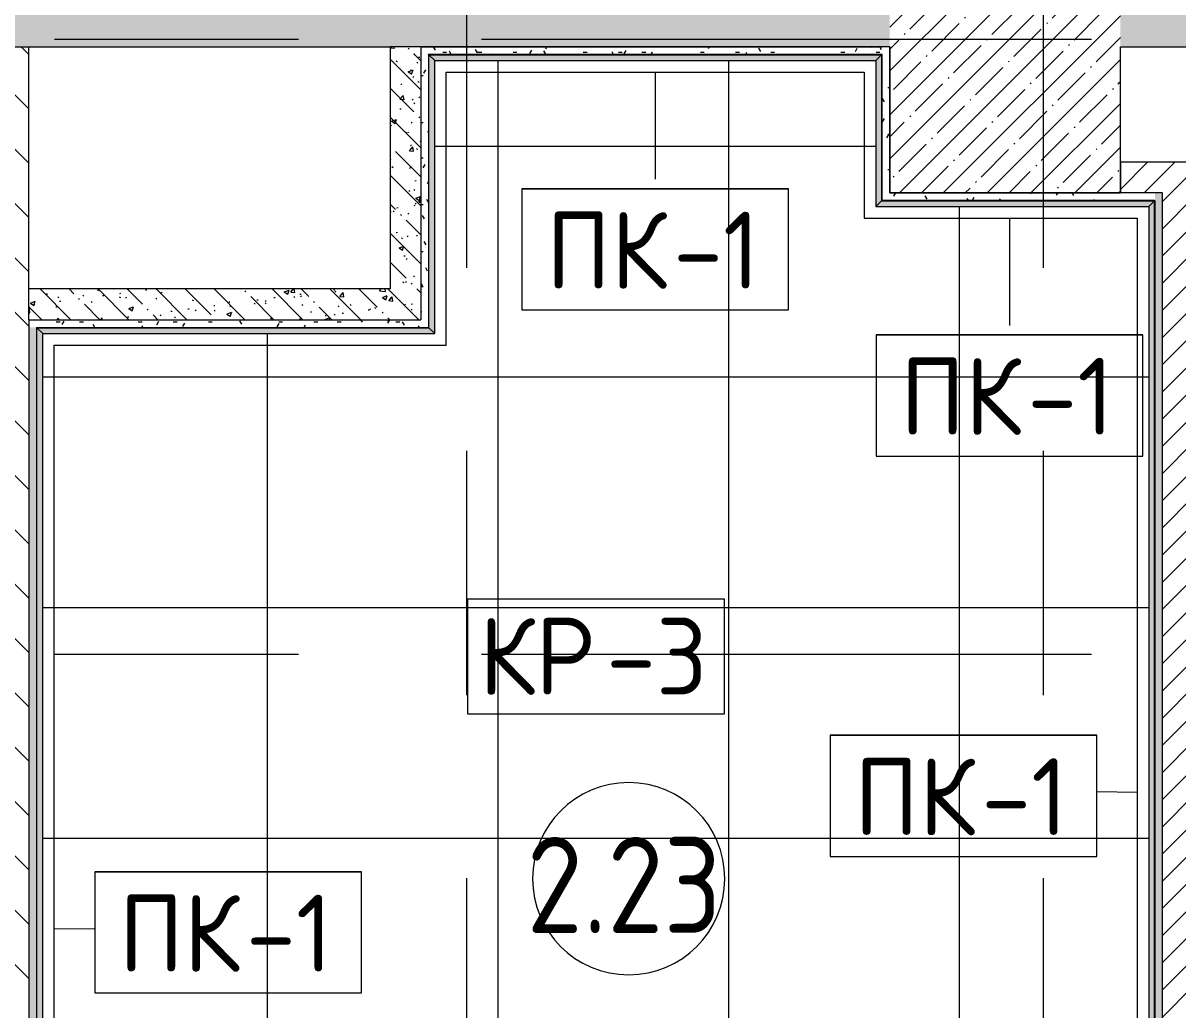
# Model space of a CAD drawing. Header units: millimetres. Extents: x -3238 to 193830, y -8553 to 29000.
# Drawn here: x 15855 to 18860, y 12475 to 15042 of the extents above; entities that cross this region are included whole.
import ezdxf

# ---------------------------------------------------------------- set-up
doc = ezdxf.new("R2010")
doc.units = ezdxf.units.MM
doc.linetypes.add('Осевая', pattern=[3175, 635, -476.25, 1587.5, -476.25])
for name, color, linetype, lineweight in [('A-AREA-IDEN', 7, 'Continuous', 9), ('A-FLOR-IDEN', 7, 'Continuous', 9), ('A-FLOR-PATT', 7, 'Continuous', 9), ('A-GENM-IDEN', 7, 'Continuous', 9), ('A-WALL', 7, 'Continuous', 9), ('I-WALL', 7, 'Continuous', 9), ('S-COLS', 7, 'Continuous', 9), ('Оси-2', 7, 'Осевая', 9)]:
    doc.layers.add(name, color=color, linetype=linetype, lineweight=lineweight)
for name, color, linetype, lineweight, true_color in [('A-GENM-3', 7, 'Continuous', 9, 0x8000ff), ('A-WALL-1', 9, 'Continuous', 9, 0x808080), ('A-WALL-FNSH-1', 9, 'Continuous', 9, 0x808080), ('I-WALL-1', 7, 'Continuous', 9, 0x787878), ('I-WALL-2', 9, 'Continuous', 9, 0x808080), ('S-COLS-1', 9, 'Continuous', 9, 0x808080)]:
    doc.layers.add(name, color=color, linetype=linetype, lineweight=lineweight, true_color=true_color)
doc.styles.add('GOST Common', font='GOST_Common.ttf', dxfattribs={"width": 0.9, "height": 250})
doc.styles.add('GOST Common_1', font='GOST_Common.ttf', dxfattribs={"height": 200})
pattern_1 = [(45, (0, 0), (-35.35534, 35.35534), [])]
pattern_2 = [(135, (0, 0), (-75.43415, -75.43415), [106.68, -17.78, 3.556, -17.78]), (135, (0, 75.39), (-75.43415, -75.43415), []), (50, (0, 0), (127.5292, -11.1576), [13.335, -146.685]), (355, (0, 0), (-24.6697, 133.74), [10.668, -117.348]), (100.451, (10.63, -0.93), (102.8597, 122.5818), [11.333, -124.663]), (46.184, (0, 35.56), (189.7552, -29.4304), [20.002, -220.027]), (96.636, (15.81, 33.1), (166.1822, 173.1996), [17, -186.995]), (351.184, (0, 35.56), (166.184, 173.1976), [16.002, -176.022]), (21, (17.78, 26.67), (106.13027, -71.58603), [13.335, -146.685]), (326, (17.78, 26.67), (43.2619, 128.93175), [10.668, -117.348]), (71.451, (26.62, 20.7), (149.392, 57.34505), [11.333, -124.663]), (37.5, (0, 0), (2.16223, 59.18836), [3.353, -112.573, 3.353, -115.773, -117.792]), (37.5, (0, 0), (2.16223, 59.18836), [-235.052, 3.353, -114.44]), (7.5, (0, 0), (46.77386, 70.12615), [3.353, -64.567, 3.353, -109.906, -44.894]), (7.5, (0, 0), (46.77386, 70.12615), [-181.178, 3.353, -41.542]), (327.5, (-39.65, 0), (94.91367, -4.01009), [3.353, -41.097, 3.353, -135.331, -184.023]), (327.5, (-39.65, 0), (94.91367, -4.01009), [-183.134, 3.353, -180.67]), (317.5, (-57.43, 0), (103.69057, 17.79882), [3.353, -54.432, 3.353, -88.748, -130.683]), (317.5, (-57.43, 0), (103.69057, 17.79882), [-149.885, 3.353, -127.33])]
pattern_3 = [(45, (0, 0), (-57.02463, 57.02463), []), (45, (57.025, 0), (-57.02463, 57.02463), [100.806, -20.161, 3.353, -16.808])]
pattern_4 = [(0, (0, 0), (121.92, 30.48), [10.058, -81.382, 10.058, -81.382, -487.68]), (0, (0, 0), (121.92, 30.48), [-182.88, 10.058, -172.822, 10.058, -81.382, -213.36]), (0, (0, 0), (121.92, 30.48), [-457.2, 10.058, -50.902, 10.058, -142.342]), (120, (45.72, 15.24), (-87.356454, 90.345817), [10.058, -81.382, 10.058, -81.382, -487.68]), (120, (45.72, 15.24), (-87.356454, 90.345817), [-182.88, 10.058, -172.822, 10.058, -81.382, -213.36]), (120, (45.72, 15.24), (-87.356454, 90.345817), [-457.2, 10.058, -50.902, 10.058, -142.342]), (240, (60.96, 76.2), (-34.563546, -120.825817), [10.058, -81.382, 10.058, -81.382, -487.68]), (240, (60.96, 76.2), (-34.563546, -120.825817), [-182.88, 10.058, -172.822, 10.058, -81.382, -213.36]), (240, (60.96, 76.2), (-34.563546, -120.825817), [-457.2, 10.058, -50.902, 10.058, -142.342])]

# ---------------------------------------------------------------- blocks, each defined once
blk = doc.blocks.new('Плинтус - Плинтус керамогранит светло-серый-29857653-План устройства полов 2 этажа в осях 1-12')
at = {"layer": 'A-GENM-3'}
blk.add_hatch(color=256, dxfattribs=at).paths.add_polyline_path([(3078, 0), (0, 0), (15, -15), (3063, -15)])
for p, q in [((0, 0), (3078, 0)), ((0, 0), (15, -15)), ((15, -15), (3063, -15)), ((3063, -15), (3078, 0)), ((45, -45), (3033, -45))]:
    blk.add_line(p, q, dxfattribs=at)
blk = doc.blocks.new('Плинтус - Плинтус керамогранит светло-серый-29857656-План устройства полов 2 этажа в осях 1-12')
at = {"layer": 'A-GENM-3'}
h = blk.add_hatch(color=256, dxfattribs=at)
h.paths.add_polyline_path([(0, 0), (15, -15), (264.8, -15), (264.8, 0), (53.4, 0)])
h.paths.add_polyline_path([(344, -15), (3113, -15), (3128, 0), (400, 0)])
for p, q in [((0, 0), (264.8, 0)), ((0, 0), (15, -15)), ((15, -15), (264.8, -15)), ((344, -15), (600, -15)), ((400, 0), (600, 0)), ((600, 0), (3128, 0)), ((600, -15), (3113, -15)), ((3113, -15), (3128, 0)), ((45, -45), (600, -45)), ((600, -45), (3083, -45))]:
    blk.add_line(p, q, dxfattribs=at)
blk = doc.blocks.new('Плинтус - Плинтус керамогранит светло-серый-29857657-План устройства полов 2 этажа в осях 1-12')
at = {"layer": 'A-GENM-3'}
blk.add_hatch(color=256, dxfattribs=at).paths.add_polyline_path([(1035, -15), (1020, 0), (0, 0), (15, -15), (278, -15)])
for p, q in [((0, 0), (1020, 0)), ((0, 0), (15, -15)), ((15, -15), (1035, -15)), ((1035, -15), (1020, 0)), ((45, -45), (1065, -45))]:
    blk.add_line(p, q, dxfattribs=at)
blk = doc.blocks.new('Плинтус - Плинтус керамогранит светло-серый-29857658-План устройства полов 2 этажа в осях 1-12')
at = {"layer": 'A-GENM-3'}
blk.add_hatch(color=256, dxfattribs=at).paths.add_polyline_path([(-15, -15), (695, -15), (710, 0), (0, 0)])
for p, q in [((0, 0), (-15, -15)), ((-15, -15), (695, -15)), ((0, 0), (710, 0)), ((695, -15), (710, 0)), ((-45, -45), (665, -45))]:
    blk.add_line(p, q, dxfattribs=at)
blk = doc.blocks.new('Плинтус - Плинтус керамогранит светло-серый-29857659-План устройства полов 2 этажа в осях 1-12')
at = {"layer": 'A-GENM-3'}
blk.add_hatch(color=256, dxfattribs=at).paths.add_polyline_path([(592.1, -15), (1163, -15), (1178, 0), (0, 0), (15, -15)])
for p, q in [((0, 0), (1178, 0)), ((0, 0), (15, -15)), ((15, -15), (1163, -15)), ((1163, -15), (1178, 0)), ((45, -45), (1133, -45))]:
    blk.add_line(p, q, dxfattribs=at)
blk = doc.blocks.new('Плинтус - Плинтус керамогранит светло-серый-29857198-План устройства полов 2 этажа в осях 1-12')
at = {"layer": 'A-GENM-3'}
blk.add_hatch(color=256, dxfattribs=at).paths.add_polyline_path([(395, -15), (380, 0), (0, 0), (15, -15), (122.1, -15)])
for p, q in [((0, 0), (380, 0)), ((0, 0), (15, -15)), ((15, -15), (395, -15)), ((395, -15), (380, 0)), ((45, -45), (425, -45))]:
    blk.add_line(p, q, dxfattribs=at)
blk = doc.blocks.new('Марка_Помещения - Номер-25198446-План устройства полов 2 этажа в осях 1-12')
at = {"layer": 'A-AREA-IDEN'}
for start, end in [(360, 180), (180, 360)]:
    blk.add_arc((0, 0), 2.5, start, end, dxfattribs=at)
blk = doc.blocks.new('М_перекрытий_ЭП - Типоразмер-25383776-План устройства полов 2 этажа в осях 1-12')
at = {"layer": 'A-FLOR-IDEN'}
for p, q in [((3.352, 1.578), (-3.336, 1.578)), ((-3.336, 1.578), (-3.336, -1.406)), ((3.352, -1.406), (3.352, 1.578)), ((-3.336, -1.406), (3.352, -1.406))]:
    blk.add_line(p, q, dxfattribs=at)
blk = doc.blocks.new('Mark Reiling - Mark Reiling-26174330-План устройства полов 2 этажа в осях 1-12')
at = {"layer": 'A-GENM-IDEN'}
for p, q in [((-3.47, 1.49), (-3.47, -1.663)), ((-3.47, 1.49), (3.47, 1.49)), ((3.47, 1.49), (-3.47, 1.49)), ((-3.47, 1.49), (-3.47, -1.663)), ((3.47, -1.663), (3.47, 1.49)), ((3.47, -1.663), (3.47, 1.49)), ((-3.47, -1.663), (3.47, -1.663)), ((-3.47, -1.663), (3.47, -1.663))]:
    blk.add_line(p, q, dxfattribs=at)

msp = doc.modelspace()

# ---------------------------------------------------------------- hatches: boundary and pattern name
at = {"layer": 'A-FLOR-PATT'}
h = msp.add_hatch(dxfattribs=at)
h.set_pattern_fill('FP_102', color=256, style=0, pattern_type=2)
h.set_pattern_definition([(270, (17091, 12921), (600, 4e-14), []), (0, (17091, 12921), (0, 600), [])])
h.paths.add_polyline_path([(16895, 10911), (16910, 10911), (16910, 11100), (16945, 11100), (16945, 11108), (16985, 11108), (16985, 11120), (16990, 11121), (16990, 11500), (18800, 11501), (18799, 14580), (18090.3, 14580), (18089.3, 14960), (16910, 14959), (16910, 14250), (15890, 14249), (15891, 14249), (16911, 14250), (16911, 14959), (18089, 14959), (18089, 14579), (18799, 14579), (18799, 11501), (16989, 11500), (16989, 11121), (16889, 11121), (16889, 11136), (16974, 11136), (16974, 11516), (18784, 11516), (18784, 14564), (18074, 14564), (18074, 14944), (16926, 14944), (16926, 14234), (15906, 14234), (15906, 11465), (15927.2, 11385.8), (15906, 11385.8), (15906, 11136), (15960, 11136), (15959.4, 11121), (15891, 11121), (15890, 11120), (15885, 11120), (15885, 11108), (15925, 11108), (15925, 11100), (15960, 11100), (15960, 10911), (16857.7, 10911)])
h.paths.add_polyline_path([(16155.8, 11084.8), (16155.8, 11157.2), (16291, 11121), (16169, 11088.3)])
at = {"layer": 'I-WALL'}
h = msp.add_hatch(dxfattribs=at)
h.set_pattern_fill('FP_17', color=256, style=0, pattern_type=2)
h.set_pattern_definition(pattern_3)
h.paths.add_polyline_path([(30790, 14980), (30790, 15200), (30610, 15200), (30610, 14980)])
h.paths.add_polyline_path([(30010, 14980), (30010, 15200), (26410, 15200), (26410, 14980), (28175.6, 14980)])
h.paths.add_polyline_path([(25810, 14980), (25810, 15200), (22510, 15200), (22510, 14980), (22839.4, 14980)])
h.paths.add_polyline_path([(21910, 14980), (21910, 15200), (18710.3, 15200), (18710.3, 14980), (20210, 14980)])
h.paths.add_polyline_path([(17503.1, 14980), (18110.3, 14980), (18110.3, 15200), (14320, 15200), (14320, 14980), (16890, 14980)])
h = msp.add_hatch(dxfattribs=at)
h.set_pattern_fill('FP_13', color=256, style=0, pattern_type=2)
h.set_pattern_definition([(135, (0, 0), (-70.7107, -70.7107), [])])
h.paths.add_polyline_path([(15670, 11100), (15855, 11100), (15855, 11108), (15870, 11108), (15870, 11385.8), (15854.8, 11385.8), (15870, 11442.6), (15870, 14980), (15670, 14980), (15670, 11120)])
h = msp.add_hatch(dxfattribs=at)
h.set_pattern_fill('FP_41', color=256, style=0, pattern_type=2)
h.set_pattern_definition(pattern_1)
h.paths.add_polyline_path([(18900, 14600), (18900, 14680), (18710.3, 14680), (18710.3, 14600), (18837.1, 14600)])
h = msp.add_hatch(dxfattribs=at)
h.set_pattern_fill('FP_41', color=256, style=0, pattern_type=2)
h.set_pattern_definition(pattern_1)
h.paths.add_polyline_path([(18900, 11100), (18900, 14600), (18820, 14600), (18820, 11100), (18837.1, 11100)])
at = {"layer": 'I-WALL-1'}
h = msp.add_hatch(dxfattribs=at)
h.set_pattern_fill('FP_42', color=256, style=0, pattern_type=2)
h.set_pattern_definition(pattern_2)
h.paths.add_polyline_path([(16810, 14350), (16890, 14350), (16890, 14980), (16810, 14980), (16810, 14836.9)])
h = msp.add_hatch(dxfattribs=at)
h.set_pattern_fill('FP_42', color=256, style=0, pattern_type=2)
h.set_pattern_definition(pattern_2)
h.paths.add_polyline_path([(16890, 14270), (16890, 14350), (15870, 14350), (15870, 14270), (16169, 14270)])
at = {"layer": 'I-WALL-2'}
h = msp.add_hatch(dxfattribs=at)
h.set_pattern_fill('FP_99', color=256, style=0, pattern_type=2)
h.set_pattern_definition(pattern_4)
h.paths.add_polyline_path([(18089.3, 14960), (18090.3, 14960), (18090.3, 14980), (16890, 14980), (16890, 14960), (17503.1, 14960)])
h = msp.add_hatch(dxfattribs=at)
h.set_pattern_fill('FP_99', color=256, style=0, pattern_type=2)
h.set_pattern_definition(pattern_4)
h.paths.add_polyline_path([(18090.3, 14600), (18110.3, 14600), (18110.3, 14980), (18090.3, 14980), (18090.3, 14836.9)])
h = msp.add_hatch(dxfattribs=at)
h.set_pattern_fill('FP_99', color=256, style=0, pattern_type=2)
h.set_pattern_definition(pattern_4)
h.paths.add_polyline_path([(16910, 14250), (16910, 14960), (16890, 14960), (16890, 14250)])
h = msp.add_hatch(dxfattribs=at)
h.set_pattern_fill('FP_99', color=256, style=0, pattern_type=2)
h.set_pattern_definition(pattern_4)
h.paths.add_polyline_path([(18799, 14580), (18800, 14580), (18800, 14600), (18090.3, 14600), (18090.3, 14580)])
h = msp.add_hatch(dxfattribs=at)
h.set_pattern_fill('FP_99', color=256, style=0, pattern_type=2)
h.set_pattern_definition(pattern_4)
h.paths.add_polyline_path([(18800, 11500), (18820, 11500), (18820, 14600), (18800, 14600), (18800, 12744)])
h = msp.add_hatch(dxfattribs=at)
h.set_pattern_fill('FP_99', color=256, style=0, pattern_type=2)
h.set_pattern_definition(pattern_4)
h.paths.add_polyline_path([(16890, 14250), (16890, 14270), (15870, 14270), (15870, 14250), (16169, 14250)])
h = msp.add_hatch(dxfattribs=at)
h.set_pattern_fill('FP_99', color=256, style=0, pattern_type=2)
h.set_pattern_definition(pattern_4)
h.paths.add_polyline_path([(15890, 11120), (15890, 11385.8), (15870, 11385.8), (15870, 11120), (15885, 11120)])
h.paths.add_polyline_path([(15870, 11442.6), (15890, 11521), (15890, 14250), (15870, 14250), (15870, 11521)])
at = {"layer": 'S-COLS'}
h = msp.add_hatch(dxfattribs=at)
h.set_pattern_fill('FP_17', color=256, style=0, pattern_type=2)
h.set_pattern_definition(pattern_3)
h.paths.add_polyline_path([(18110.3, 14600), (18710.3, 14600), (18710.3, 15200), (18110.3, 15200), (18110.3, 14836.9)])

# ---------------------------------------------------------------- linework, layer by layer
at = {"layer": 'A-GENM-IDEN'}
for p, q in [((17500, 14914), (17500, 14635.2)), ((18421.5, 14534), (18421.5, 14255.2)), ((18754, 13040), (18648.7, 13041.5)), ((15936, 12685), (16041.3, 12686.5))]:
    msp.add_line(p, q, dxfattribs=at)
at = {"layer": 'A-WALL'}
for p, q in [((16890, 14980), (16810, 14980)), ((16890, 14980), (18090.3, 14980)), ((18090.3, 14980), (16890, 14980)), ((16890, 14980), (16890, 14270)), ((18110.3, 14980), (18090.3, 14980)), ((18090.3, 14960), (16910, 14960)), ((18090.3, 14580), (18090.3, 14960)), ((18800, 14580), (18800, 11500)), ((18820, 11100), (18820, 14600)), ((15870, 14270), (15870, 11442.6)), ((15890, 14250), (15890, 11517.3))]:
    msp.add_line(p, q, dxfattribs=at)
at = {"layer": 'A-WALL-1'}
for p, q in [((14320, 14980), (16810, 14980)), ((15870, 14270), (15870, 14980)), ((16810, 14980), (16810, 14350)), ((18110.3, 14600), (18110.3, 14980)), ((18710.3, 14980), (19990, 14980)), ((16910, 14959), (16910, 14960)), ((18900, 14680), (18710.3, 14680)), ((18710.3, 14680), (18710.3, 14600)), ((18820, 14600), (18110.3, 14600)), ((18799, 14580), (18800, 14580)), ((16810, 14350), (15870, 14350)), ((15870, 14270), (16890, 14270)), ((15890, 14250), (16910, 14250))]:
    msp.add_line(p, q, dxfattribs=at)
at = {"layer": 'A-WALL-FNSH-1'}
for p, q in [((16910, 14959), (16910, 14250)), ((18089.3, 14959), (16910, 14959)), ((16911, 14249), (16911, 14959)), ((18089.3, 14959), (18089.3, 14579)), ((18089.3, 14579), (18799, 14579)), ((18799, 14580), (18090.3, 14580)), ((18799, 11501), (18799, 14580)), ((15891, 14249), (16911, 14249)), ((15891, 11521), (15891, 14249))]:
    msp.add_line(p, q, dxfattribs=at)
at = {"layer": 'S-COLS-1'}
for p, q in [((18110.3, 14980), (18110.3, 14600)), ((18710.3, 14600), (18710.3, 14980)), ((18110.3, 14600), (18710.3, 14600))]:
    msp.add_line(p, q, dxfattribs=at)
at = {"layer": 'Оси-2'}
for p, q in [((17010, 593.7), (17010, 24898.1)), ((18510, 593.7), (18510, 24898.1)), ((61.6, 15000), (35430, 15000)), ((61.6, 13400), (35430, 13400))]:
    msp.add_line(p, q, dxfattribs=at)

# ---------------------------------------------------------------- block references
at = {"layer": 'A-AREA-IDEN', "xscale": 99.99999999999993, "yscale": 99.99999999999993, "zscale": 99.99999999999993}
msp.add_blockref('Марка_Помещения - Номер-25198446-План устройства полов 2 этажа в осях 1-12', (17430.9, 12815.8), dxfattribs=at)
at = {"layer": 'A-FLOR-IDEN', "xscale": 99.99999999999993, "yscale": 99.99999999999993, "zscale": 99.99999999999993}
msp.add_blockref('М_перекрытий_ЭП - Типоразмер-25383776-План устройства полов 2 этажа в осях 1-12', (17345, 13384.9), dxfattribs=at)
at = {"layer": 'A-GENM-3'}
for name, p, rotation in [('Плинтус - Плинтус керамогранит светло-серый-29857658-План устройства полов 2 этажа в осях 1-12', (16911, 14249), 90), ('Плинтус - Плинтус керамогранит светло-серый-29857198-План устройства полов 2 этажа в осях 1-12', (18089, 14959), 270), ('Плинтус - Плинтус керамогранит светло-серый-29857653-План устройства полов 2 этажа в осях 1-12', (18799, 14579), 269.9999999999999), ('Плинтус - Плинтус керамогранит светло-серый-29857656-План устройства полов 2 этажа в осях 1-12', (15891, 11121), 89.99999999999993)]:
    msp.add_blockref(name, p, dxfattribs=dict(at, rotation=rotation))
for name, p in [('Плинтус - Плинтус керамогранит светло-серый-29857659-План устройства полов 2 этажа в осях 1-12', (16911, 14959)), ('Плинтус - Плинтус керамогранит светло-серый-29857658-План устройства полов 2 этажа в осях 1-12', (18089, 14579)), ('Плинтус - Плинтус керамогранит светло-серый-29857657-План устройства полов 2 этажа в осях 1-12', (15891, 14249))]:
    msp.add_blockref(name, p, dxfattribs=at)
at = {"layer": 'A-GENM-IDEN', "xscale": 99.99999999999993, "yscale": 99.99999999999993, "zscale": 99.99999999999993}
for p in [(17500, 14461.7), (18421.5, 14081.7), (18301.7, 13040), (16388.3, 12685)]:
    msp.add_blockref('Mark Reiling - Mark Reiling-26174330-План устройства полов 2 этажа в осях 1-12', p, dxfattribs=at)

# ---------------------------------------------------------------- texts
at = {"layer": 'A-AREA-IDEN', "insert": (17165.2, 12924.3), "char_height": 250, "width": 663.797, "attachment_point": 1, "style": 'GOST Common'}
msp.add_mtext('2.23', dxfattribs=at)
at = {"layer": 'A-FLOR-IDEN', "char_height": 200, "attachment_point": 1, "style": 'GOST Common_1'}
for s, insert, width in [('КР', (17041.4, 13494.6), 400.844), ('-3', (17372.1, 13494.6), 344.726)]:
    msp.add_mtext(s, dxfattribs=dict(at, insert=insert, width=width))
at = {"layer": 'A-GENM-IDEN', "char_height": 200, "attachment_point": 1, "style": 'GOST Common_1'}
for s, insert, width in [('ПК', (17215.9, 14550.8), 400.844), ('-1', (17546.6, 14550.8), 296.624), ('ПК', (18137.4, 14170.8), 400.844), ('-1', (18468.1, 14170.8), 296.624), ('ПК', (18017.6, 13129.1), 400.844), ('-1', (18348.3, 13129.1), 296.624), ('ПК', (16104.2, 12774.1), 400.844), ('-1', (16435, 12774.1), 296.624)]:
    msp.add_mtext(s, dxfattribs=dict(at, insert=insert, width=width))

doc.saveas('drawing.dxf')
